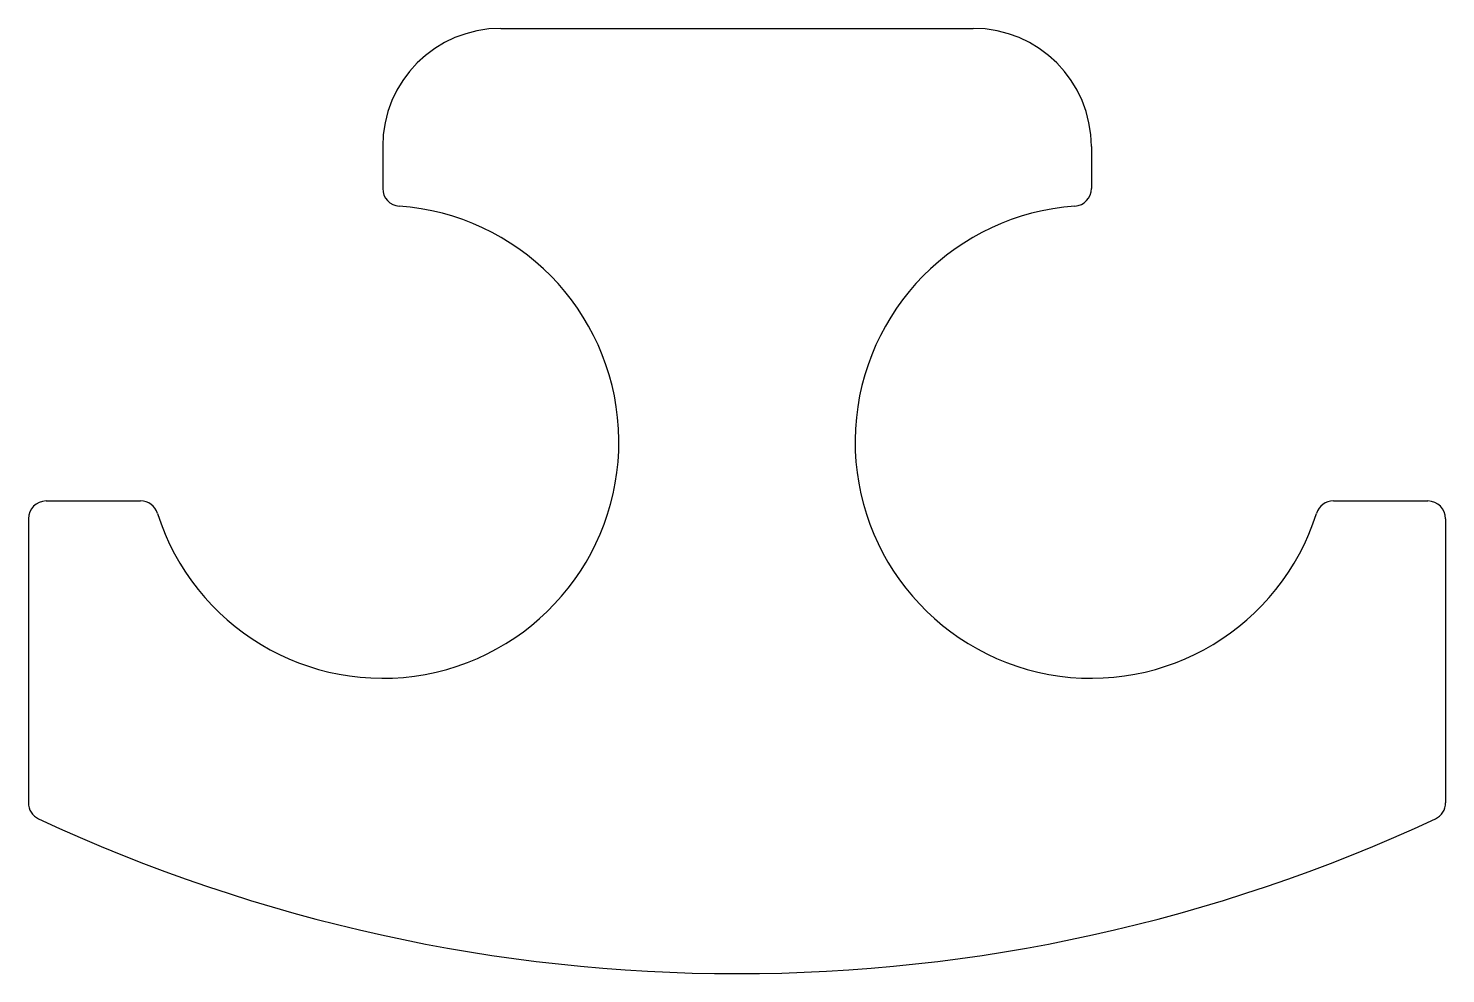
# Model space of a CAD drawing. Extents: x 604.2 to 628.2, y 745.3 to 761.3.
import ezdxf

# ---------------------------------------------------------------- set-up
doc = ezdxf.new("R2010")
doc.units = 0
doc.layers.add('ANA', color=220, linetype='CONTINUOUS')

msp = doc.modelspace()

# ---------------------------------------------------------------- linework, layer by layer
at = {"layer": 'ANA', "color": 0}
for p, q in [((612.163, 761.292), (620.163, 761.292)), ((610.163, 759.292), (610.163, 758.581)), ((622.163, 759.292), (622.163, 758.581)), ((604.463, 753.292), (606.064, 753.292)), ((626.262, 753.292), (627.863, 753.292)), ((604.163, 752.992), (604.163, 748.184)), ((628.163, 752.992), (628.163, 748.184))]:
    msp.add_line(p, q, dxfattribs=at)
for centre, radius, start, end in [((612.163, 759.292), 2, 90, 180), ((620.163, 759.292), 2, 0, 90), ((610.463, 758.581), 0.3, 180, 265.9994), ((621.863, 758.581), 0.3, 274.0006, 0), ((610.163, 754.292), 4, 197.5973, 85.9994), ((622.163, 754.292), 4, 94.0006, 342.4027), ((604.463, 752.992), 0.3, 90, 180), ((606.064, 752.992), 0.3, 17.5973, 90), ((626.262, 752.992), 0.3, 90, 162.4027), ((627.863, 752.992), 0.3, 0, 90), ((604.463, 748.184), 0.3, 180, 245.0149), ((627.863, 748.184), 0.3, 294.9851, 0), ((616.163, 773.292), 28, 245.0149, 294.9851)]:
    msp.add_arc(centre, radius, start, end, dxfattribs=at)

doc.saveas('drawing.dxf')
